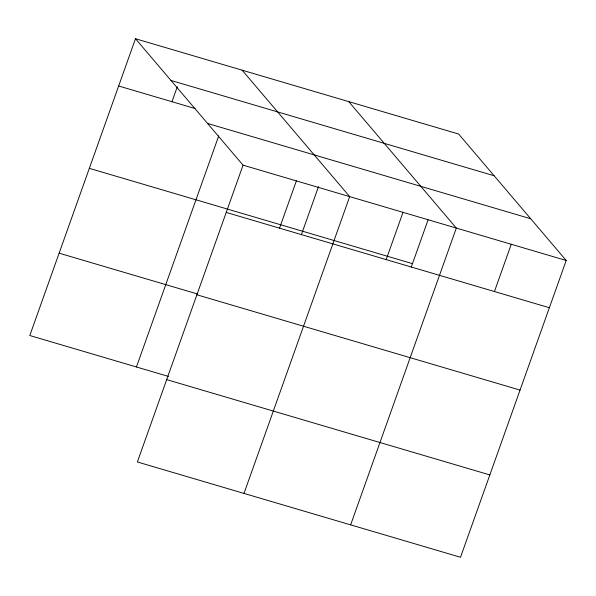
<?xml version="1.0" encoding="UTF-8"?>
<svg xmlns="http://www.w3.org/2000/svg" width="596" height="596" viewBox="0 0 596 596"><rect width="100%" height="100%" fill="white"/><g stroke="black" fill="none" stroke-linecap="round" stroke-linejoin="round"><path stroke-width="0.89" d="M135.486 38.733L243.049 165.166L137.363 461.967L460.514 557.267L566.2 260.474L458.637 134.033L135.486 38.733L29.8 335.526L168.43 376.411M171.976 101.722L177.273 86.837M136.439 366.98L218.747 135.843M279.539 228.156L296.368 180.893M301.367 234.742L318.525 186.563M244.002 493.413L349.688 196.62L242.125 70.179M386.178 259.61L403.008 212.34M411.24 267.142L428.084 219.842M350.642 524.867L456.327 228.067L348.764 101.633M494.434 291.533L511.264 244.271M170.985 80.453L494.136 175.76M118.656 85.995L195.078 108.532M207.55 123.439L530.701 218.747M243.049 165.166L566.2 260.474M89.333 168.34L412.484 263.648M226.219 212.429L549.37 307.737M59.123 253.181L197.753 294.066M196.896 294.782L520.047 390.082M166.686 379.622L489.837 474.923"/></g></svg>
